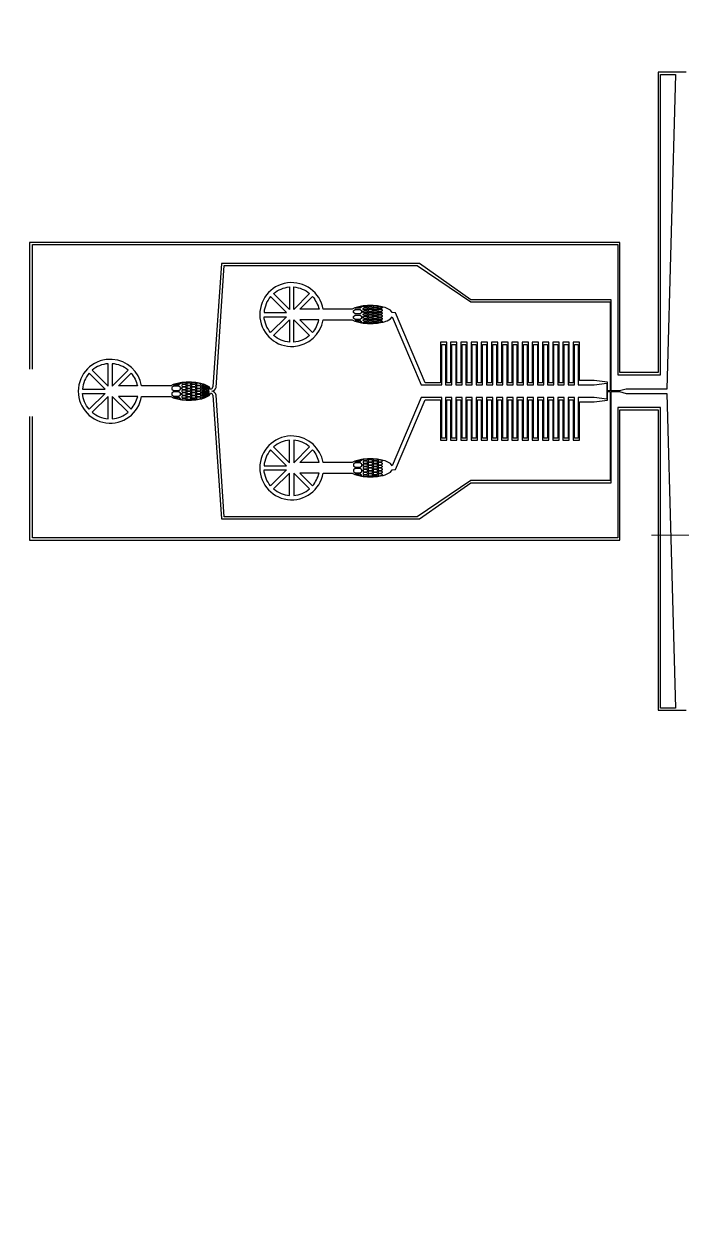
# Model space of a CAD drawing. Extents: x 4056 to 105656, y 4120 to 105720.
# Drawn here: x 39796 to 55258, y 32561 to 61001 of the extents above; entities that cross this region are included whole.
import ezdxf

# ---------------------------------------------------------------- set-up
doc = ezdxf.new("R2010")
doc.units = 13
doc.header["$MEASUREMENT"] = 0
doc.layers.add('Main Layer', color=7, linetype='Continuous', lineweight=0)

msp = doc.modelspace()

# ---------------------------------------------------------------- linework, layer by layer
for p, q in [((54754, 59871), (54704, 59871)), ((54704, 59871), (54704, 53450)), ((55358, 59871), (54754, 59871)), ((54754, 53454), (54754, 59821)), ((54754, 59821), (55106, 59821)), ((55106, 59821), (54908, 52421)), ((53753, 55871), (39919, 55871)), ((39919, 55871), (39919, 52889)), ((39994, 52888), (39994, 55821)), ((39994, 55821), (53753, 55821)), ((53803, 55871), (53753, 55871)), ((53753, 55821), (53753, 53871)), ((53803, 53871), (53803, 55871)), ((44437, 55374), (44232, 52471)), ((44306, 52461), (44497, 55324)), ((49093, 55374), (44437, 55374)), ((44497, 55324), (49033, 55324)), ((49033, 55324), (50299, 54471)), ((50299, 54521), (49093, 55374)), ((47567, 54330), (47508, 54299)), ((47727, 54372), (47567, 54330)), ((47767, 54376), (47727, 54372)), ((47867, 54386), (47767, 54376)), ((47999, 54386), (47867, 54386)), ((48099, 54378), (47999, 54386)), ((48135, 54372), (48099, 54378)), ((48215, 54356), (48135, 54372)), ((48238, 54350), (48215, 54356)), ((48281, 54337), (48238, 54350)), ((48298, 54332), (48281, 54337)), ((48330, 54317), (48298, 54332)), ((53593, 54521), (50299, 54521)), ((50299, 54471), (53573, 54471)), ((53573, 54471), (53573, 52381)), ((53593, 52381), (53593, 54521)), ((47415, 54299), (46823, 54299)), ((46823, 54049), (47508, 54049)), ((47508, 54299), (47415, 54299)), ((47508, 54049), (47567, 54018)), ((48410, 54274), (48330, 54317)), ((48330, 54030), (48410, 54073)), ((48446, 54224), (48410, 54274)), ((48410, 54073), (48446, 54124)), ((48410, 54073), (48410, 54073)), ((48529, 54214), (48446, 54224)), ((48446, 54124), (49127, 52521)), ((49227, 52571), (48529, 54214)), ((47567, 54018), (47727, 53976)), ((47727, 53976), (47767, 53971)), ((47767, 53971), (47867, 53962)), ((47867, 53962), (47999, 53961)), ((47999, 53961), (48099, 53970)), ((48099, 53970), (48135, 53976)), ((48135, 53976), (48215, 53991)), ((48215, 53991), (48238, 53997)), ((48238, 53997), (48281, 54011)), ((48281, 54011), (48298, 54016)), ((48298, 54016), (48330, 54030)), ((53753, 53871), (53753, 52808)), ((53803, 52808), (53803, 53871)), ((49732, 53521), (49582, 53521)), ((49582, 53521), (49582, 53521)), ((49582, 53521), (49582, 52571)), ((49612, 52521), (49612, 53471)), ((49612, 53471), (49702, 53471)), ((49702, 53471), (49702, 52521)), ((49732, 52571), (49732, 53521)), ((49972, 53521), (49822, 53521)), ((49822, 53521), (49822, 53521)), ((49822, 53521), (49822, 52571)), ((49852, 52521), (49852, 53471)), ((49852, 53471), (49942, 53471)), ((49942, 53471), (49942, 52521)), ((49972, 52571), (49972, 53521)), ((50212, 53521), (50062, 53521)), ((50062, 53521), (50062, 53521)), ((50062, 53521), (50062, 52571)), ((50092, 52521), (50092, 53471)), ((50092, 53471), (50182, 53471)), ((50182, 53471), (50182, 52521)), ((50212, 52571), (50212, 53521)), ((50452, 53521), (50302, 53521)), ((50302, 53521), (50302, 53521)), ((50302, 53521), (50302, 52571)), ((50332, 52521), (50332, 53471)), ((50332, 53471), (50422, 53471)), ((50422, 53471), (50422, 52521)), ((50452, 52571), (50452, 53521)), ((50692, 53521), (50542, 53521)), ((50542, 53521), (50542, 53521)), ((50542, 53521), (50542, 52571)), ((50572, 52521), (50572, 53471)), ((50572, 53471), (50662, 53471)), ((50662, 53471), (50662, 52521)), ((50692, 52571), (50692, 53521)), ((50932, 53521), (50782, 53521)), ((50782, 53521), (50782, 53521)), ((50782, 53521), (50782, 52571)), ((50812, 52521), (50812, 53471)), ((50812, 53471), (50902, 53471)), ((50902, 53471), (50902, 52521)), ((50932, 52571), (50932, 53521)), ((51172, 53521), (51022, 53521)), ((51022, 53521), (51022, 53521)), ((51022, 53521), (51022, 52571)), ((51052, 52521), (51052, 53471)), ((51052, 53471), (51142, 53471)), ((51142, 53471), (51142, 52521)), ((51172, 52571), (51172, 53521)), ((51412, 53521), (51262, 53521)), ((51262, 53521), (51262, 53521)), ((51262, 53521), (51262, 52571)), ((51292, 52521), (51292, 53471)), ((51292, 53471), (51382, 53471)), ((51382, 53471), (51382, 52521)), ((51412, 52571), (51412, 53521)), ((51652, 53521), (51502, 53521)), ((51502, 53521), (51502, 53521)), ((51502, 53521), (51502, 52571)), ((51532, 52521), (51532, 53471)), ((51532, 53471), (51622, 53471)), ((51622, 53471), (51622, 52521)), ((51652, 52571), (51652, 53521)), ((51892, 53521), (51742, 53521)), ((51742, 53521), (51742, 53521)), ((51742, 53521), (51742, 52571)), ((51772, 52521), (51772, 53471)), ((51772, 53471), (51862, 53471)), ((51862, 53471), (51862, 52521)), ((51892, 52571), (51892, 53521)), ((52132, 53521), (51982, 53521)), ((51982, 53521), (51982, 53521)), ((51982, 53521), (51982, 52571)), ((52012, 52521), (52012, 53471)), ((52012, 53471), (52102, 53471)), ((52102, 53471), (52102, 52521)), ((52132, 52571), (52132, 53521)), ((52372, 53521), (52222, 53521)), ((52222, 53521), (52222, 53521)), ((52222, 53521), (52222, 52571)), ((52252, 52521), (52252, 53471)), ((52252, 53471), (52342, 53471)), ((52342, 53471), (52342, 52521)), ((52372, 52571), (52372, 53521)), ((52612, 53521), (52462, 53521)), ((52462, 53521), (52462, 53521)), ((52462, 53521), (52462, 52571)), ((52492, 52521), (52492, 53471)), ((52492, 53471), (52582, 53471)), ((52582, 53471), (52582, 52521)), ((52612, 52571), (52612, 53521)), ((52852, 53521), (52702, 53521)), ((52702, 53521), (52702, 53521)), ((52702, 53521), (52702, 52571)), ((52732, 52521), (52732, 53471)), ((52732, 53471), (52822, 53471)), ((52822, 53471), (52822, 52521)), ((52852, 52621), (52852, 53521)), ((54704, 53450), (54704, 52908)), ((54754, 52758), (54754, 53454)), ((54704, 52908), (54704, 52808)), ((53198, 52621), (52852, 52621)), ((53512, 52581), (53198, 52621)), ((53753, 52808), (53753, 52758)), ((53753, 52758), (53803, 52758)), ((54088, 52808), (53803, 52808)), ((53803, 52758), (54754, 52758)), ((54604, 52808), (54088, 52808)), ((54704, 52808), (54604, 52808)), ((43242, 52496), (42557, 52496)), ((43301, 52527), (43242, 52496)), ((43461, 52570), (43301, 52527)), ((43501, 52574), (43461, 52570)), ((43601, 52583), (43501, 52574)), ((43733, 52584), (43601, 52583)), ((43833, 52575), (43733, 52584)), ((43869, 52569), (43833, 52575)), ((43949, 52554), (43869, 52569)), ((43972, 52548), (43949, 52554)), ((44015, 52534), (43972, 52548)), ((44032, 52529), (44015, 52534)), ((44064, 52515), (44032, 52529)), ((44144, 52472), (44064, 52515)), ((44180, 52421), (44144, 52472)), ((49127, 52521), (49562, 52521)), ((49582, 52571), (49227, 52571)), ((49227, 52571), (49227, 52571)), ((49562, 52521), (49612, 52521)), ((49702, 52521), (49802, 52521)), ((49822, 52571), (49732, 52571)), ((49802, 52521), (49852, 52521)), ((49942, 52521), (50042, 52521)), ((50062, 52571), (49972, 52571)), ((50042, 52521), (50092, 52521)), ((50182, 52521), (50282, 52521)), ((50302, 52571), (50212, 52571)), ((50282, 52521), (50332, 52521)), ((50422, 52521), (50522, 52521)), ((50542, 52571), (50452, 52571)), ((50522, 52521), (50572, 52521)), ((50662, 52521), (50762, 52521)), ((50782, 52571), (50692, 52571)), ((50762, 52521), (50812, 52521)), ((50902, 52521), (51002, 52521)), ((51022, 52571), (50932, 52571)), ((51002, 52521), (51052, 52521)), ((51142, 52521), (51242, 52521)), ((51262, 52571), (51172, 52571)), ((51242, 52521), (51292, 52521)), ((51382, 52521), (51482, 52521)), ((51502, 52571), (51412, 52571)), ((51482, 52521), (51532, 52521)), ((51622, 52521), (51722, 52521)), ((51742, 52571), (51652, 52571)), ((51722, 52521), (51772, 52521)), ((51862, 52521), (51962, 52521)), ((51982, 52571), (51892, 52571)), ((51962, 52521), (52012, 52521)), ((52102, 52521), (52202, 52521)), ((52222, 52571), (52132, 52571)), ((52202, 52521), (52252, 52521)), ((52342, 52521), (52442, 52521)), ((52462, 52571), (52372, 52571)), ((52442, 52521), (52492, 52521)), ((52582, 52521), (52682, 52521)), ((52702, 52571), (52612, 52571)), ((52682, 52521), (52732, 52521)), ((52822, 52521), (52922, 52521)), ((52922, 52521), (53198, 52521)), ((53198, 52521), (53492, 52559)), ((53492, 52559), (53492, 52361)), ((53492, 52361), (53492, 52184)), ((53512, 52381), (53512, 52581)), ((53573, 52381), (53512, 52381)), ((53512, 52161), (53512, 52361)), ((53512, 52361), (53573, 52361)), ((53573, 52361), (53573, 52271)), ((53793, 52381), (53593, 52381)), ((53593, 50221), (53593, 52361)), ((53593, 52361), (53793, 52361)), ((53953, 52421), (53793, 52381)), ((53793, 52361), (53953, 52321)), ((54908, 52421), (53953, 52421)), ((42557, 52246), (43149, 52246)), ((43149, 52246), (43242, 52246)), ((43242, 52246), (43301, 52215)), ((43301, 52215), (43461, 52173)), ((43461, 52173), (43501, 52169)), ((43501, 52169), (43601, 52159)), ((43601, 52159), (43733, 52159)), ((43733, 52159), (43833, 52167)), ((43833, 52167), (43869, 52174)), ((43869, 52174), (43949, 52189)), ((43949, 52189), (43972, 52195)), ((43972, 52195), (44015, 52209)), ((44015, 52209), (44032, 52214)), ((44032, 52214), (44064, 52228)), ((44064, 52228), (44144, 52271)), ((44144, 52271), (44180, 52321)), ((44232, 52276), (44436, 49369)), ((44497, 49419), (44306, 52281)), ((49127, 52221), (48446, 50619)), ((48529, 50528), (49227, 52171)), ((49562, 52221), (49127, 52221)), ((49227, 52171), (49582, 52171)), ((49612, 52221), (49562, 52221)), ((49582, 52171), (49582, 51221)), ((49612, 51271), (49612, 52221)), ((49802, 52221), (49702, 52221)), ((49702, 52221), (49702, 51271)), ((49732, 51221), (49732, 52171)), ((49732, 52171), (49822, 52171)), ((49852, 52221), (49802, 52221)), ((49822, 52171), (49822, 51221)), ((49852, 51271), (49852, 52221)), ((50042, 52221), (49942, 52221)), ((49942, 52221), (49942, 51271)), ((49972, 51221), (49972, 52171)), ((49972, 52171), (50062, 52171)), ((50092, 52221), (50042, 52221)), ((50062, 52171), (50062, 51221)), ((50092, 51271), (50092, 52221)), ((50282, 52221), (50182, 52221)), ((50182, 52221), (50182, 51271)), ((50212, 51221), (50212, 52171)), ((50212, 52171), (50302, 52171)), ((50332, 52221), (50282, 52221)), ((50302, 52171), (50302, 51221)), ((50332, 51271), (50332, 52221)), ((50522, 52221), (50422, 52221)), ((50422, 52221), (50422, 51271)), ((50452, 51221), (50452, 52171)), ((50452, 52171), (50542, 52171)), ((50572, 52221), (50522, 52221)), ((50542, 52171), (50542, 51221)), ((50572, 51271), (50572, 52221)), ((50762, 52221), (50662, 52221)), ((50662, 52221), (50662, 51271)), ((50692, 51221), (50692, 52171)), ((50692, 52171), (50782, 52171)), ((50812, 52221), (50762, 52221)), ((50782, 52171), (50782, 51221)), ((50812, 51271), (50812, 52221)), ((51002, 52221), (50902, 52221)), ((50902, 52221), (50902, 51271)), ((50932, 51221), (50932, 52171)), ((50932, 52171), (51022, 52171)), ((51052, 52221), (51002, 52221)), ((51022, 52171), (51022, 51221)), ((51052, 51271), (51052, 52221)), ((51242, 52221), (51142, 52221)), ((51142, 52221), (51142, 51271)), ((51172, 51221), (51172, 52171)), ((51172, 52171), (51262, 52171)), ((51292, 52221), (51242, 52221)), ((51262, 52171), (51262, 51221)), ((51292, 51271), (51292, 52221)), ((51482, 52221), (51382, 52221)), ((51382, 52221), (51382, 51271)), ((51412, 51221), (51412, 52171)), ((51412, 52171), (51502, 52171)), ((51532, 52221), (51482, 52221)), ((51502, 52171), (51502, 51221)), ((51532, 51271), (51532, 52221)), ((51722, 52221), (51622, 52221)), ((51622, 52221), (51622, 51271)), ((51652, 51221), (51652, 52171)), ((51652, 52171), (51742, 52171)), ((51772, 52221), (51722, 52221)), ((51742, 52171), (51742, 51221)), ((51772, 51271), (51772, 52221)), ((51962, 52221), (51862, 52221)), ((51862, 52221), (51862, 51271)), ((51892, 51221), (51892, 52171)), ((51892, 52171), (51982, 52171)), ((52012, 52221), (51962, 52221)), ((51982, 52171), (51982, 51221)), ((52012, 51271), (52012, 52221)), ((52202, 52221), (52102, 52221)), ((52102, 52221), (52102, 51271)), ((52132, 51221), (52132, 52171)), ((52132, 52171), (52222, 52171)), ((52252, 52221), (52202, 52221)), ((52222, 52171), (52222, 51221)), ((52252, 51271), (52252, 52221)), ((52442, 52221), (52342, 52221)), ((52342, 52221), (52342, 51271)), ((52372, 51221), (52372, 52171)), ((52372, 52171), (52462, 52171)), ((52492, 52221), (52442, 52221)), ((52462, 52171), (52462, 51221)), ((52492, 51271), (52492, 52221)), ((52682, 52221), (52582, 52221)), ((52582, 52221), (52582, 51271)), ((52612, 51221), (52612, 52171)), ((52612, 52171), (52702, 52171)), ((52732, 52221), (52682, 52221)), ((52702, 52171), (52702, 51221)), ((52732, 51271), (52732, 52221)), ((52922, 52221), (52822, 52221)), ((52822, 52221), (52822, 51271)), ((52852, 51221), (52852, 52121)), ((52852, 52121), (53198, 52121)), ((53198, 52221), (52922, 52221)), ((53492, 52184), (53198, 52221)), ((53198, 52121), (53512, 52161)), ((53573, 52271), (53573, 50271)), ((53953, 52321), (54908, 52321)), ((54908, 52321), (55106, 44921)), ((39919, 51777), (39919, 48871)), ((39994, 48921), (39994, 51778)), ((53803, 51985), (53753, 51985)), ((53753, 51985), (53753, 51935)), ((53753, 51935), (53753, 50871)), ((54754, 51985), (53803, 51985)), ((53803, 50871), (53803, 51935)), ((53803, 51935), (54088, 51935)), ((54088, 51935), (54604, 51935)), ((54604, 51935), (54704, 51935)), ((54704, 51935), (54704, 51835)), ((54704, 51835), (54704, 51292)), ((54754, 51289), (54754, 51985)), ((49582, 51221), (49582, 51221)), ((49582, 51221), (49732, 51221)), ((49702, 51271), (49612, 51271)), ((49822, 51221), (49822, 51221)), ((49822, 51221), (49972, 51221)), ((49942, 51271), (49852, 51271)), ((50062, 51221), (50062, 51221)), ((50062, 51221), (50212, 51221)), ((50182, 51271), (50092, 51271)), ((50302, 51221), (50302, 51221)), ((50302, 51221), (50452, 51221)), ((50422, 51271), (50332, 51271)), ((50542, 51221), (50542, 51221)), ((50542, 51221), (50692, 51221)), ((50662, 51271), (50572, 51271)), ((50782, 51221), (50782, 51221)), ((50782, 51221), (50932, 51221)), ((50902, 51271), (50812, 51271)), ((51022, 51221), (51022, 51221)), ((51022, 51221), (51172, 51221)), ((51142, 51271), (51052, 51271)), ((51262, 51221), (51262, 51221)), ((51262, 51221), (51412, 51221)), ((51382, 51271), (51292, 51271)), ((51502, 51221), (51502, 51221)), ((51502, 51221), (51652, 51221)), ((51622, 51271), (51532, 51271)), ((51742, 51221), (51742, 51221)), ((51742, 51221), (51892, 51221)), ((51862, 51271), (51772, 51271)), ((51982, 51221), (51982, 51221)), ((51982, 51221), (52132, 51221)), ((52102, 51271), (52012, 51271)), ((52222, 51221), (52222, 51221)), ((52222, 51221), (52372, 51221)), ((52342, 51271), (52252, 51271)), ((52462, 51221), (52462, 51221)), ((52462, 51221), (52612, 51221)), ((52582, 51271), (52492, 51271)), ((52702, 51221), (52702, 51221)), ((52702, 51221), (52852, 51221)), ((52822, 51271), (52732, 51271)), ((54704, 51292), (54704, 44871)), ((54754, 44921), (54754, 51289)), ((47508, 50694), (46823, 50694)), ((47567, 50725), (47508, 50694)), ((47727, 50767), (47567, 50725)), ((47767, 50772), (47727, 50767)), ((47867, 50781), (47767, 50772)), ((47999, 50782), (47867, 50781)), ((48099, 50773), (47999, 50782)), ((48135, 50767), (48099, 50773)), ((48215, 50751), (48135, 50767)), ((48238, 50745), (48215, 50751)), ((48281, 50732), (48238, 50745)), ((48298, 50727), (48281, 50732)), ((48330, 50712), (48298, 50727)), ((48410, 50669), (48330, 50712)), ((48446, 50619), (48410, 50669)), ((48410, 50669), (48410, 50669)), ((53753, 50871), (53753, 48921)), ((53803, 48871), (53803, 50871)), ((46823, 50444), (47415, 50444)), ((47415, 50444), (47508, 50444)), ((47508, 50444), (47567, 50413)), ((47567, 50413), (47727, 50371)), ((47727, 50371), (47767, 50366)), ((47767, 50366), (47867, 50357)), ((47867, 50357), (47999, 50356)), ((47999, 50356), (48099, 50365)), ((48099, 50365), (48135, 50371)), ((48135, 50371), (48215, 50387)), ((48215, 50387), (48238, 50392)), ((48238, 50392), (48281, 50406)), ((48281, 50406), (48298, 50411)), ((48298, 50411), (48330, 50425)), ((48330, 50425), (48410, 50468)), ((48410, 50468), (48446, 50519)), ((48446, 50519), (48529, 50528)), ((50299, 50271), (49033, 49419)), ((49093, 49369), (50299, 50221)), ((53573, 50271), (50299, 50271)), ((50299, 50221), (53593, 50221)), ((44436, 49369), (49093, 49369)), ((49033, 49419), (44497, 49419)), ((53753, 48921), (39994, 48921)), ((39919, 48871), (53753, 48871)), ((53753, 48871), (53803, 48871)), ((54704, 44871), (54754, 44871)), ((55106, 44921), (54754, 44921)), ((54754, 44871), (55158, 44871)), ((55158, 44871), (55358, 44871))]:
    msp.add_line(p, q)
at = {"lineweight": 0}
msp.add_line((64547, 48985), (54547, 48985), dxfattribs=at)
for points in [[(46034, 54822), (46034, 54294), (45660, 54669), (45661, 54667, -0.159174), (46034, 54822, 0.000083)], [(46134, 54822, -0.159174), (46507, 54667), (46134, 54294), (46134, 54822)], [(45590, 54597, 0.159174), (45436, 54224), (45963, 54224), (45589, 54598), (45590, 54597)], [(46732, 54299), (46280, 54299), (46578, 54597, -0.092093), (46732, 54299, 0.000995)], [(45590, 53751, -0.159174), (45436, 54124), (45963, 54124), (45590, 53751)], [(46034, 53526, -0.159174), (45661, 53680), (46034, 54053), (46034, 53526)], [(46134, 53526), (46134, 54053), (46507, 53680, -0.159174), (46134, 53526, -0.000176)], [(46722, 54049), (46280, 54049), (46578, 53751, 0.129437), (46722, 54049, 0.002246)], [(41768, 53019, 0.159174), (41395, 52865), (41768, 52492)], [(42241, 52865, 0.159174), (41868, 53019), (41868, 52492)], [(41170, 52421), (41697, 52421), (41324, 52794, 0.159174)], [(42311, 52794, -0.129437), (42456, 52496), (42014, 52496)], [(41324, 51948, -0.159174), (41170, 52321), (41697, 52321), (41323, 51947)], [(41395, 51878, 0.159174), (41768, 51723), (41768, 52251), (41394, 51876)], [(41868, 52251), (41868, 51723, 0.159174), (42241, 51878)], [(42014, 52246), (42311, 51948, 0.092093), (42466, 52246)], [(46034, 51217, 0.159174), (45661, 51063), (46034, 50690), (46034, 51217)], [(46134, 51217), (46134, 50690), (46507, 51063, 0.159174), (46134, 51217, 0.000176)], [(45590, 50992, 0.159174), (45436, 50619), (45963, 50619), (45590, 50992)], [(46722, 50694), (46280, 50694), (46578, 50992, -0.129437), (46722, 50694, -0.002246)], [(45590, 50146, -0.159174), (45436, 50519), (45963, 50519), (45589, 50145), (45590, 50146)], [(46034, 49921), (46034, 50448), (45660, 50074), (45661, 50075, 0.159174), (46034, 49921, -0.000083)], [(46134, 49921, 0.159174), (46507, 50075), (46134, 50448), (46134, 49921)], [(46732, 50444), (46280, 50444), (46578, 50146, 0.092093), (46732, 50444, -0.000995)]]:
    msp.add_lwpolyline(points, format="xyb", close=True)
for points in [[(47575, 54322), (47736, 54364), (47736, 54352), (47696, 54322)], [(47736, 54352), (47736, 54356)], [(47847, 54347), (47787, 54347), (47767, 54362), (47767, 54368), (47867, 54378), (47867, 54362)], [(47767, 54316), (47787, 54331), (47847, 54331), (47867, 54316), (47867, 54296), (47847, 54281), (47787, 54281), (47767, 54296)], [(47867, 54378), (47867, 54362)], [(47903, 54364), (47963, 54364), (47983, 54349), (47983, 54329), (47963, 54314), (47903, 54314), (47883, 54329), (47883, 54349)], [(47983, 54349), (47983, 54329)], [(48079, 54347), (48099, 54362), (48099, 54370), (47999, 54378), (47999, 54362), (48019, 54347)], [(48019, 54331), (48079, 54331), (48099, 54316), (48099, 54296), (48079, 54281), (48019, 54281), (47999, 54296), (47999, 54316)], [(48115, 54349), (48135, 54364), (48215, 54348), (48215, 54329), (48195, 54314), (48135, 54314), (48115, 54329)], [(48215, 54329), (48215, 54348)], [(47576, 54290), (47696, 54290), (47736, 54260), (47736, 54220), (47696, 54190), (47576, 54190), (47536, 54220), (47536, 54260)], [(47576, 54158), (47696, 54158), (47736, 54128), (47736, 54088), (47696, 54058), (47576, 54058), (47536, 54088), (47536, 54128)], [(47736, 54220), (47736, 54260)], [(47736, 54088), (47736, 54128)], [(47767, 54250), (47787, 54265), (47847, 54265), (47867, 54250), (47867, 54230), (47847, 54215), (47787, 54215), (47767, 54230)], [(47767, 54184), (47787, 54199), (47847, 54199), (47867, 54184), (47867, 54164), (47847, 54149), (47787, 54149), (47767, 54164)], [(47767, 54118), (47787, 54133), (47847, 54133), (47867, 54118), (47867, 54098), (47847, 54083), (47787, 54083), (47767, 54098)], [(47767, 54052), (47787, 54067), (47847, 54067), (47867, 54052), (47867, 54032), (47847, 54017), (47787, 54017), (47767, 54032)], [(47867, 54296), (47867, 54316)], [(47867, 54230), (47867, 54250)], [(47867, 54164), (47867, 54184)], [(47867, 54098), (47867, 54118)], [(47867, 54032), (47867, 54052)], [(47903, 54298), (47963, 54298), (47983, 54283), (47983, 54263), (47963, 54248), (47903, 54248), (47883, 54263), (47883, 54283)], [(47903, 54232), (47963, 54232), (47983, 54217), (47983, 54197), (47963, 54182), (47903, 54182), (47883, 54197), (47883, 54217)], [(47903, 54166), (47963, 54166), (47983, 54151), (47983, 54131), (47963, 54116), (47903, 54116), (47883, 54131), (47883, 54151)], [(47903, 54100), (47963, 54100), (47983, 54085), (47983, 54065), (47963, 54050), (47903, 54050), (47883, 54065), (47883, 54085)], [(47983, 54283), (47983, 54263)], [(47983, 54217), (47983, 54197)], [(47983, 54151), (47983, 54131)], [(47983, 54085), (47983, 54065)], [(48019, 54265), (48079, 54265), (48099, 54250), (48099, 54230), (48079, 54215), (48019, 54215), (47999, 54230), (47999, 54250)], [(48019, 54199), (48079, 54199), (48099, 54184), (48099, 54164), (48079, 54149), (48019, 54149), (47999, 54164), (47999, 54184)], [(48019, 54133), (48079, 54133), (48099, 54118), (48099, 54098), (48079, 54083), (48019, 54083), (47999, 54098), (47999, 54118)], [(48019, 54067), (48079, 54067), (48099, 54052), (48099, 54032), (48079, 54017), (48019, 54017), (47999, 54032), (47999, 54052)], [(48099, 54316), (48099, 54296)], [(48099, 54250), (48099, 54230)], [(48099, 54184), (48099, 54164)], [(48099, 54118), (48099, 54098)], [(48099, 54052), (48099, 54032)], [(48135, 54298), (48195, 54298), (48215, 54283), (48215, 54263), (48195, 54248), (48135, 54248), (48115, 54263), (48115, 54283)], [(48135, 54232), (48195, 54232), (48215, 54217), (48215, 54197), (48195, 54182), (48135, 54182), (48115, 54197), (48115, 54217)], [(48135, 54166), (48195, 54166), (48215, 54151), (48215, 54131), (48195, 54116), (48135, 54116), (48115, 54131), (48115, 54151)], [(48135, 54100), (48195, 54100), (48215, 54085), (48215, 54065), (48195, 54050), (48135, 54050), (48115, 54065), (48115, 54085)], [(48215, 54283), (48215, 54263)], [(48215, 54217), (48215, 54197)], [(48215, 54151), (48215, 54131)], [(48215, 54085), (48215, 54065)], [(47575, 54026), (47736, 53984), (47736, 53996), (47696, 54026)], [(47736, 53996), (47736, 53992)], [(47787, 54001), (47847, 54001), (47867, 53986), (47867, 53970), (47767, 53979), (47767, 53986)], [(47867, 53986), (47867, 53970)], [(47903, 54034), (47963, 54034), (47983, 54019), (47983, 53999), (47963, 53984), (47903, 53984), (47883, 53999), (47883, 54019)], [(47983, 54019), (47983, 53999)], [(48079, 54001), (48099, 53986), (48099, 53978), (47999, 53969), (47999, 53986), (48019, 54001)], [(48099, 53978), (48099, 53986)], [(48115, 54019), (48135, 54034), (48195, 54034), (48215, 54019), (48215, 53999), (48135, 53984), (48115, 53999)], [(48215, 54019), (48215, 53999)], [(43310, 52387), (43430, 52387), (43470, 52417), (43470, 52457), (43430, 52487), (43310, 52487), (43270, 52457), (43270, 52417)], [(43310, 52255), (43430, 52255), (43470, 52285), (43470, 52325), (43430, 52355), (43310, 52355), (43270, 52325), (43270, 52285)], [(43309, 52519), (43470, 52561), (43470, 52549), (43430, 52519)], [(43470, 52549), (43470, 52553)], [(43470, 52457), (43470, 52417)], [(43521, 52545), (43581, 52545), (43601, 52560), (43601, 52575), (43501, 52566), (43501, 52560)], [(43501, 52494), (43521, 52479), (43581, 52479), (43601, 52494), (43601, 52514), (43581, 52529), (43521, 52529), (43501, 52514)], [(43501, 52428), (43521, 52413), (43581, 52413), (43601, 52428), (43601, 52448), (43581, 52463), (43521, 52463), (43501, 52448)], [(43501, 52362), (43521, 52347), (43581, 52347), (43601, 52362), (43601, 52382), (43581, 52397), (43521, 52397), (43501, 52382)], [(43501, 52296), (43521, 52281), (43581, 52281), (43601, 52296), (43601, 52316), (43581, 52331), (43521, 52331), (43501, 52316)], [(43601, 52560), (43601, 52575)], [(43601, 52514), (43601, 52494)], [(43601, 52448), (43601, 52428)], [(43601, 52382), (43601, 52362)], [(43617, 52527), (43637, 52512), (43697, 52512), (43717, 52527), (43717, 52547), (43697, 52562), (43637, 52562), (43617, 52547)], [(43617, 52461), (43637, 52446), (43697, 52446), (43717, 52461), (43717, 52481), (43697, 52496), (43637, 52496), (43617, 52481)], [(43617, 52395), (43637, 52380), (43697, 52380), (43717, 52395), (43717, 52415), (43697, 52430), (43637, 52430), (43617, 52415)], [(43617, 52329), (43637, 52314), (43697, 52314), (43717, 52329), (43717, 52349), (43697, 52364), (43637, 52364), (43617, 52349)], [(43717, 52547), (43717, 52527)], [(43717, 52481), (43717, 52461)], [(43717, 52415), (43717, 52395)], [(43717, 52349), (43717, 52329)], [(43753, 52545), (43813, 52545), (43833, 52560), (43833, 52567), (43733, 52576), (43733, 52560)], [(43733, 52494), (43753, 52479), (43813, 52479), (43833, 52494), (43833, 52514), (43813, 52529), (43753, 52529), (43733, 52514)], [(43733, 52428), (43753, 52413), (43813, 52413), (43833, 52428), (43833, 52448), (43813, 52463), (43753, 52463), (43733, 52448)], [(43733, 52362), (43753, 52347), (43813, 52347), (43833, 52362), (43833, 52382), (43813, 52397), (43753, 52397), (43733, 52382)], [(43733, 52296), (43753, 52281), (43813, 52281), (43833, 52296), (43833, 52316), (43813, 52331), (43753, 52331), (43733, 52316)], [(43833, 52560), (43833, 52567)], [(43833, 52514), (43833, 52494)], [(43833, 52448), (43833, 52428)], [(43833, 52382), (43833, 52362)], [(43849, 52547), (43849, 52527), (43869, 52512), (43929, 52512), (43949, 52527), (43949, 52546), (43869, 52562)], [(43849, 52461), (43869, 52446), (43929, 52446), (43949, 52461), (43949, 52481), (43929, 52496), (43869, 52496), (43849, 52481)], [(43849, 52395), (43869, 52380), (43929, 52380), (43949, 52395), (43949, 52415), (43929, 52430), (43869, 52430), (43849, 52415)], [(43849, 52329), (43869, 52314), (43929, 52314), (43949, 52329), (43949, 52349), (43929, 52364), (43869, 52364), (43849, 52349)], [(43949, 52546), (43949, 52527)], [(43949, 52481), (43949, 52461)], [(43949, 52415), (43949, 52395)], [(43949, 52349), (43949, 52329)], [(43972, 52499), (43982, 52491), (44012, 52491), (44022, 52499), (44022, 52509), (44012, 52516), (43982, 52516), (43972, 52509)], [(43972, 52466), (43982, 52458), (44012, 52458), (44022, 52466), (44022, 52476), (44012, 52483), (43982, 52483), (43972, 52476)], [(43972, 52433), (43982, 52425), (44012, 52425), (44022, 52433), (44022, 52443), (44012, 52450), (43982, 52450), (43972, 52443)], [(43972, 52400), (43982, 52392), (44012, 52392), (44022, 52400), (44022, 52410), (44012, 52417), (43982, 52417), (43972, 52410)], [(43972, 52367), (43982, 52359), (44012, 52359), (44022, 52367), (44022, 52377), (44012, 52384), (43982, 52384), (43972, 52377)], [(43972, 52334), (43982, 52326), (44012, 52326), (44022, 52334), (44022, 52344), (44012, 52351), (43982, 52351), (43972, 52344)], [(44022, 52509), (44022, 52499)], [(44022, 52476), (44022, 52466)], [(44022, 52443), (44022, 52433)], [(44022, 52410), (44022, 52400)], [(44022, 52377), (44022, 52367)], [(44022, 52344), (44022, 52334)], [(44030, 52482), (44040, 52475), (44070, 52475), (44080, 52482), (44080, 52492), (44070, 52500), (44040, 52500), (44030, 52492)], [(44030, 52449), (44040, 52442), (44070, 52442), (44080, 52449), (44080, 52459), (44070, 52467), (44040, 52467), (44030, 52459)], [(44030, 52416), (44040, 52409), (44070, 52409), (44080, 52416), (44080, 52426), (44070, 52434), (44040, 52434), (44030, 52426)], [(44030, 52383), (44040, 52376), (44070, 52376), (44080, 52383), (44080, 52393), (44070, 52401), (44040, 52401), (44030, 52393)], [(44030, 52350), (44040, 52343), (44070, 52343), (44080, 52350), (44080, 52360), (44070, 52368), (44040, 52368), (44030, 52360)], [(44030, 52317), (44040, 52310), (44070, 52310), (44080, 52317), (44080, 52327), (44070, 52335), (44040, 52335), (44030, 52327)], [(44080, 52492), (44080, 52482)], [(44080, 52459), (44080, 52449)], [(44080, 52426), (44080, 52416)], [(44080, 52393), (44080, 52383)], [(44080, 52360), (44080, 52350)], [(44128, 52458), (44136, 52464), (44098, 52483), (44088, 52476), (44088, 52466), (44098, 52458)], [(44088, 52433), (44098, 52425), (44128, 52425), (44138, 52433), (44138, 52443), (44128, 52450), (44098, 52450), (44088, 52443)], [(44088, 52400), (44098, 52392), (44128, 52392), (44138, 52400), (44138, 52410), (44128, 52417), (44098, 52417), (44088, 52410)], [(44088, 52367), (44098, 52359), (44128, 52359), (44138, 52367), (44138, 52377), (44128, 52384), (44098, 52384), (44088, 52377)], [(44088, 52334), (44098, 52326), (44128, 52326), (44138, 52334), (44138, 52344), (44128, 52351), (44098, 52351), (44088, 52344)], [(44138, 52443), (44138, 52433)], [(44138, 52410), (44138, 52400)], [(44138, 52377), (44138, 52367)], [(44138, 52344), (44138, 52334)], [(43309, 52223), (43470, 52181), (43470, 52193), (43430, 52223)], [(43470, 52325), (43470, 52285)], [(43470, 52193), (43470, 52190)], [(43501, 52230), (43521, 52215), (43581, 52215), (43601, 52230), (43601, 52250), (43581, 52265), (43521, 52265), (43501, 52250)], [(43581, 52199), (43521, 52199), (43501, 52184), (43501, 52177), (43601, 52167), (43601, 52184)], [(43601, 52316), (43601, 52296)], [(43601, 52250), (43601, 52230)], [(43601, 52167), (43601, 52184)], [(43617, 52263), (43637, 52248), (43697, 52248), (43717, 52263), (43717, 52283), (43697, 52298), (43637, 52298), (43617, 52283)], [(43617, 52197), (43637, 52182), (43697, 52182), (43717, 52197), (43717, 52217), (43697, 52232), (43637, 52232), (43617, 52217)], [(43717, 52283), (43717, 52263)], [(43717, 52217), (43717, 52197)], [(43733, 52230), (43753, 52215), (43813, 52215), (43833, 52230), (43833, 52250), (43813, 52265), (43753, 52265), (43733, 52250)], [(43753, 52199), (43813, 52199), (43833, 52184), (43833, 52175), (43733, 52167), (43733, 52184)], [(43833, 52316), (43833, 52296)], [(43833, 52250), (43833, 52230)], [(43849, 52263), (43869, 52248), (43929, 52248), (43949, 52263), (43949, 52283), (43929, 52298), (43869, 52298), (43849, 52283)], [(43849, 52217), (43849, 52197), (43869, 52182), (43949, 52197), (43949, 52217), (43929, 52232), (43869, 52232)], [(43949, 52283), (43949, 52263)], [(43949, 52197), (43949, 52217)], [(43972, 52301), (43982, 52293), (44012, 52293), (44022, 52301), (44022, 52311), (44012, 52318), (43982, 52318), (43972, 52311)], [(43972, 52268), (43982, 52260), (44012, 52260), (44022, 52268), (44022, 52278), (44012, 52285), (43982, 52285), (43972, 52278)], [(43972, 52235), (43982, 52227), (44012, 52227), (44022, 52235), (44022, 52245), (44012, 52252), (43982, 52252), (43972, 52245)], [(44022, 52311), (44022, 52301)], [(44022, 52278), (44022, 52268)], [(44022, 52245), (44022, 52235)], [(44030, 52284), (44040, 52277), (44070, 52277), (44080, 52284), (44080, 52294), (44070, 52302), (44040, 52302), (44030, 52294)], [(44030, 52251), (44040, 52244), (44070, 52244), (44080, 52251), (44080, 52261), (44070, 52269), (44040, 52269), (44030, 52261)], [(44080, 52327), (44080, 52317)], [(44080, 52294), (44080, 52284)], [(44080, 52261), (44080, 52251)], [(44088, 52301), (44098, 52293), (44128, 52293), (44138, 52301), (44138, 52311), (44128, 52318), (44098, 52318), (44088, 52311)], [(44128, 52285), (44098, 52285), (44088, 52278), (44088, 52268), (44098, 52260), (44136, 52279)], [(44138, 52311), (44138, 52301)], [(47576, 50585), (47696, 50585), (47736, 50615), (47736, 50655), (47696, 50685), (47576, 50685), (47536, 50655), (47536, 50615)], [(47575, 50717), (47736, 50759), (47736, 50747), (47696, 50717)], [(47736, 50747), (47736, 50751)], [(47736, 50655), (47736, 50615)], [(47787, 50742), (47847, 50742), (47867, 50757), (47867, 50773), (47767, 50764), (47767, 50757)], [(47767, 50691), (47787, 50676), (47847, 50676), (47867, 50691), (47867, 50711), (47847, 50726), (47787, 50726), (47767, 50711)], [(47767, 50625), (47787, 50610), (47847, 50610), (47867, 50625), (47867, 50645), (47847, 50660), (47787, 50660), (47767, 50645)], [(47867, 50757), (47867, 50773)], [(47867, 50711), (47867, 50691)], [(47867, 50645), (47867, 50625)], [(47903, 50709), (47963, 50709), (47983, 50724), (47983, 50744), (47963, 50759), (47903, 50759), (47883, 50744), (47883, 50724)], [(47903, 50643), (47963, 50643), (47983, 50658), (47983, 50678), (47963, 50693), (47903, 50693), (47883, 50678), (47883, 50658)], [(47903, 50577), (47963, 50577), (47983, 50592), (47983, 50612), (47963, 50627), (47903, 50627), (47883, 50612), (47883, 50592)], [(47983, 50724), (47983, 50744)], [(47983, 50658), (47983, 50678)], [(48079, 50742), (48099, 50757), (48099, 50765), (47999, 50774), (47999, 50757), (48019, 50742)], [(48019, 50676), (48079, 50676), (48099, 50691), (48099, 50711), (48079, 50726), (48019, 50726), (47999, 50711), (47999, 50691)], [(48019, 50610), (48079, 50610), (48099, 50625), (48099, 50645), (48079, 50660), (48019, 50660), (47999, 50645), (47999, 50625)], [(48099, 50765), (48099, 50757)], [(48099, 50691), (48099, 50711)], [(48099, 50625), (48099, 50645)], [(48115, 50724), (48135, 50709), (48195, 50709), (48215, 50724), (48215, 50743), (48135, 50759), (48115, 50744)], [(48135, 50643), (48195, 50643), (48215, 50658), (48215, 50678), (48195, 50693), (48135, 50693), (48115, 50678), (48115, 50658)], [(48135, 50577), (48195, 50577), (48215, 50592), (48215, 50612), (48195, 50627), (48135, 50627), (48115, 50612), (48115, 50592)], [(48215, 50724), (48215, 50743)], [(48215, 50658), (48215, 50678)], [(47576, 50453), (47696, 50453), (47736, 50483), (47736, 50523), (47696, 50553), (47576, 50553), (47536, 50523), (47536, 50483)], [(47575, 50421), (47736, 50379), (47736, 50391), (47696, 50421)], [(47736, 50523), (47736, 50483)], [(47736, 50391), (47736, 50387)], [(47767, 50559), (47787, 50544), (47847, 50544), (47867, 50559), (47867, 50579), (47847, 50594), (47787, 50594), (47767, 50579)], [(47767, 50493), (47787, 50478), (47847, 50478), (47867, 50493), (47867, 50513), (47847, 50528), (47787, 50528), (47767, 50513)], [(47767, 50427), (47787, 50412), (47847, 50412), (47867, 50427), (47867, 50447), (47847, 50462), (47787, 50462), (47767, 50447)], [(47847, 50396), (47787, 50396), (47767, 50381), (47767, 50374), (47867, 50365), (47867, 50381)], [(47867, 50579), (47867, 50559)], [(47867, 50513), (47867, 50493)], [(47867, 50447), (47867, 50427)], [(47867, 50365), (47867, 50381)], [(47903, 50511), (47963, 50511), (47983, 50526), (47983, 50546), (47963, 50561), (47903, 50561), (47883, 50546), (47883, 50526)], [(47903, 50445), (47963, 50445), (47983, 50460), (47983, 50480), (47963, 50495), (47903, 50495), (47883, 50480), (47883, 50460)], [(47903, 50379), (47963, 50379), (47983, 50394), (47983, 50414), (47963, 50429), (47903, 50429), (47883, 50414), (47883, 50394)], [(47983, 50592), (47983, 50612)], [(47983, 50526), (47983, 50546)], [(47983, 50460), (47983, 50480)], [(47983, 50394), (47983, 50414)], [(48019, 50544), (48079, 50544), (48099, 50559), (48099, 50579), (48079, 50594), (48019, 50594), (47999, 50579), (47999, 50559)], [(48019, 50478), (48079, 50478), (48099, 50493), (48099, 50513), (48079, 50528), (48019, 50528), (47999, 50513), (47999, 50493)], [(48019, 50412), (48079, 50412), (48099, 50427), (48099, 50447), (48079, 50462), (48019, 50462), (47999, 50447), (47999, 50427)], [(48079, 50396), (48099, 50381), (48099, 50373), (47999, 50364), (47999, 50381), (48019, 50396)], [(48099, 50559), (48099, 50579)], [(48099, 50493), (48099, 50513)], [(48099, 50427), (48099, 50447)], [(48135, 50511), (48195, 50511), (48215, 50526), (48215, 50546), (48195, 50561), (48135, 50561), (48115, 50546), (48115, 50526)], [(48135, 50445), (48195, 50445), (48215, 50460), (48215, 50480), (48195, 50495), (48135, 50495), (48115, 50480), (48115, 50460)], [(48115, 50394), (48135, 50379), (48215, 50395), (48215, 50414), (48195, 50429), (48135, 50429), (48115, 50414)], [(48215, 50592), (48215, 50612)], [(48215, 50526), (48215, 50546)], [(48215, 50460), (48215, 50480)], [(48215, 50414), (48215, 50395)]]:
    msp.add_lwpolyline(points, close=True)
for centre, radius, start, end in [((46084, 54174), 750, 9.5941, 273.8226), ((46084, 54174), 750, 273.8226, 350.4059), ((46823, 54299), 0.00000146, 9.3784, 9.978), ((41818, 52371), 750, 86.1774, 350.4059), ((41818, 52371), 750, 9.5941, 86.1774), ((44178, 52475), 53.4, 271.5177, 356.3339), ((44203, 52475), 104, 270.8493, 352.2665), ((44203, 52267), 104, 7.7335, 89.1507), ((44178, 52267), 53.9, 9.1228, 88.4198), ((46084, 50569), 750, 86.1774, 350.4059), ((46084, 50569), 750, 9.5941, 86.1774), ((46823, 50444), 0.00000146, 350.022, 350.6216)]:
    msp.add_arc(centre, radius, start, end)
at = {"layer": 'Main Layer'}
msp.add_circle((54856, 54920), 50800, dxfattribs=at)

doc.saveas('drawing.dxf')
